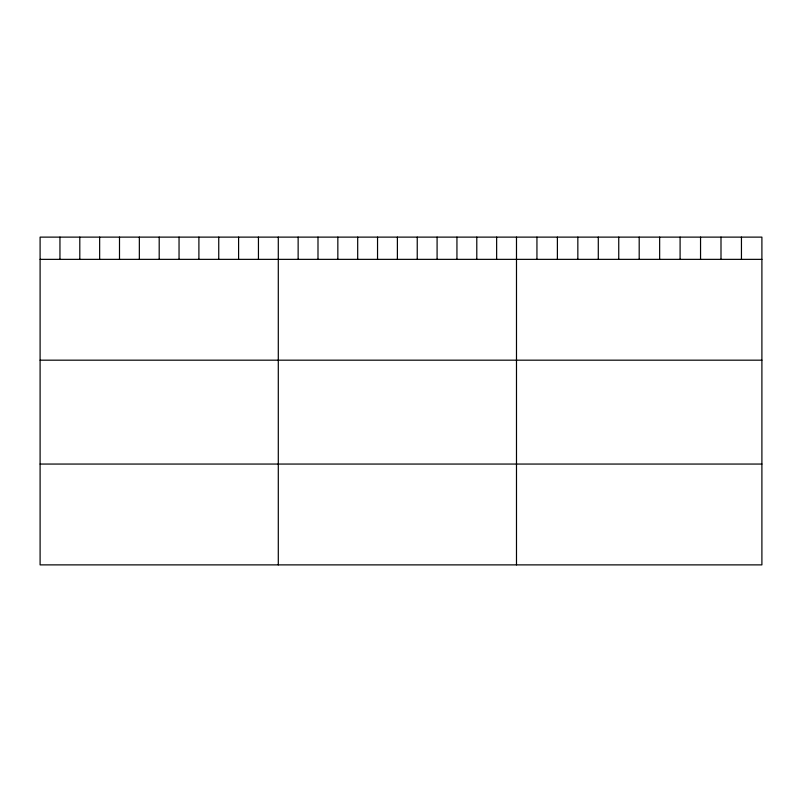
<?xml version="1.0" encoding="UTF-8"?>
<svg xmlns="http://www.w3.org/2000/svg" width="802" height="802" viewBox="0 0 802 802"><rect width="100%" height="100%" fill="white"/><g stroke="black" fill="none" stroke-linecap="round" stroke-linejoin="round"><path stroke-width="1.2" d="M761.9 259.357L761.9 564.879L40.1 564.879L40.1 237.121L761.9 237.121L761.9 259.357L40.1 259.357M40.1 360.178L761.9 360.178M40.1 464.057L761.9 464.057M741.449 237.121L741.449 259.357M720.998 237.121L720.998 259.357M700.547 237.121L700.547 259.357M680.096 237.121L680.096 259.357M659.645 237.121L659.645 259.357M639.194 237.121L639.194 259.357M618.743 237.121L618.743 259.357M598.292 237.121L598.292 259.357M577.841 237.121L577.841 259.357M557.39 237.121L557.39 259.357M536.939 237.121L536.939 259.357M516.488 237.121L516.488 564.879M496.638 237.121L496.638 259.357M476.789 237.121L476.789 259.357M456.94 237.121L456.94 259.357M437.09 237.121L437.09 259.357M417.24 237.121L417.24 259.357M397.391 237.121L397.391 259.357M377.541 237.121L377.541 259.357M357.692 237.121L357.692 259.357M337.842 237.121L337.842 259.357M317.993 237.121L317.993 259.357M298.143 237.121L298.143 259.357M278.294 237.121L278.294 564.879M258.445 237.121L258.445 259.357M238.595 237.121L238.595 259.357M218.745 237.121L218.745 259.357M198.896 237.121L198.896 259.357M179.046 237.121L179.046 259.357M159.197 237.121L159.197 259.357M139.347 237.121L139.347 259.357M119.498 237.121L119.498 259.357M99.648 237.121L99.648 259.357M79.799 237.121L79.799 259.357M59.949 237.121L59.949 259.357"/></g></svg>
